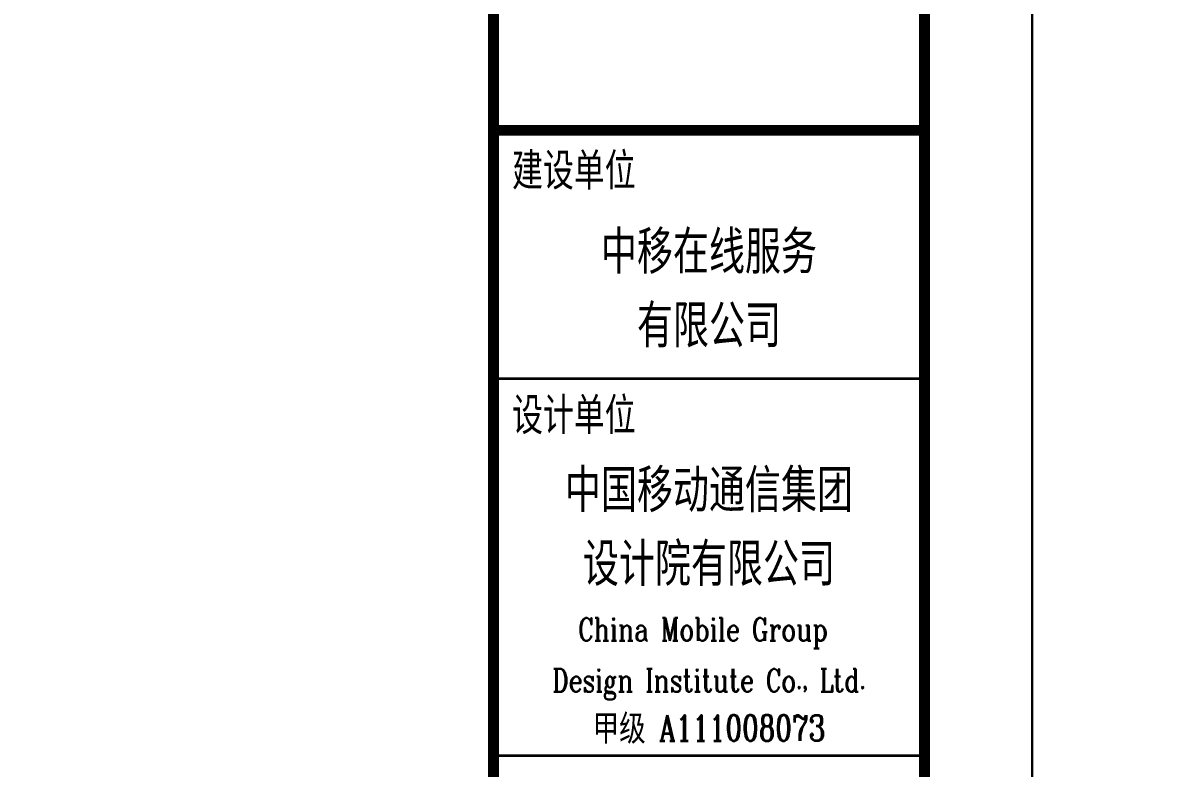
# Model space of a CAD drawing. Extents: x 1109697 to 1467097, y -139975 to 53891.
# Drawn here: x 1184429 to 1195022, y -117189 to -110275 of the extents above; entities that cross this region are included whole.
import ezdxf
from ezdxf.enums import TextEntityAlignment as Align

# ---------------------------------------------------------------- set-up
doc = ezdxf.new("R2010")
doc.units = 0
doc.header["$LTSCALE"] = 1000
doc.header["$MEASUREMENT"] = 0
doc.layers.add('PUB_TEXT', color=7, linetype='Continuous')
doc.layers.add('PUB_TITLE', color=4, linetype='Continuous')
doc.layers.add('图框', color=4, linetype='Continuous', lineweight=35)
doc.styles.add('-黑体', font='simhei.ttf', dxfattribs={"width": 0.8})
doc.styles.add('TK', font='complex_.ttf', dxfattribs={"width": 0.75, "bigfont": 'china'})

# ---------------------------------------------------------------- blocks, each defined once
blk = doc.blocks.new('图签01')
at = {"layer": '图框', "color": 4}
for p, q in [((1793883, 108165), (1797883, 108165)), ((1793883, 104665), (1797883, 104665))]:
    blk.add_line(p, q, dxfattribs=at)
at = {"layer": '图框', "linetype": 'Continuous', "const_width": 100}
blk.add_lwpolyline([(1793883, 110465), (1797883, 110465)], dxfattribs=at)
at = {"layer": '图框', "style": '-黑体', "width": 0.7}
for s, p in [('建设单位', (1794056, 109949)), ('设计单位', (1794056, 107680))]:
    blk.add_text(s, height=300, dxfattribs=at).set_placement(p)
for s, p in [('中移在线服务', (1795883, 109174)), ('有限公司', (1795883, 108489)), ('中国移动通信集团', (1795883, 106963)), ('设计院有限公司', (1795883, 106278))]:
    blk.add_text(s, height=350, dxfattribs=at).set_placement(p, align=Align.CENTER)
at = {"layer": '图框', "color": 4, "style": 'TK', "width": 0.75}
for s, height, p in [('China Mobile Group ', 213.33, (1795883, 105729)), ('Design Institute Co., Ltd.', 213.33, (1795883, 105256)), ('甲级 A111008073', 240, (1795883, 104802))]:
    blk.add_text(s, height=height, dxfattribs=at).set_placement(p, align=Align.CENTER)

msp = doc.modelspace()

# ---------------------------------------------------------------- linework, layer by layer
at = {"layer": 'PUB_TITLE'}
for points in [[(1109697, -139975), (1193797, -139975), (1193797, -80575), (1109697, -80575)], [(1193797, -139975), (1277897, -139975), (1277897, -80575), (1193797, -80575)]]:
    msp.add_lwpolyline(points, close=True, dxfattribs=at)
at = {"layer": 'PUB_TITLE', "const_width": 100}
msp.add_lwpolyline([(1112197, -138975), (1192797, -138975), (1192797, -81575), (1112197, -81575)], close=True, dxfattribs=at)
msp.add_lwpolyline([(1188797, -81575), (1188797, -138975)], dxfattribs=at)

# ---------------------------------------------------------------- block references
at = {"layer": 'PUB_TEXT'}
msp.add_blockref('图签01', (-605086, -221738), dxfattribs=at)

doc.saveas('drawing.dxf')
